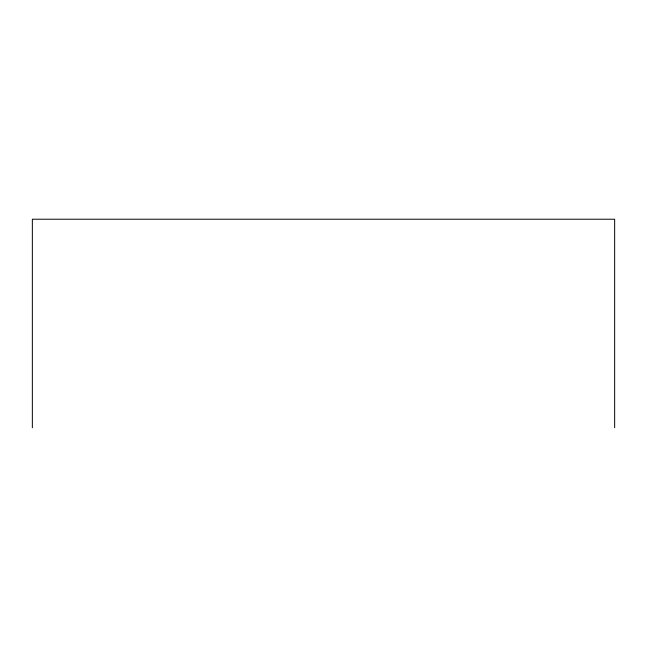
<?xml version="1.0" encoding="UTF-8"?>
<svg xmlns="http://www.w3.org/2000/svg" width="647" height="647" viewBox="0 0 647 647"><rect width="100%" height="100%" fill="white"/><g stroke="black" fill="none" stroke-linecap="round" stroke-linejoin="round"><path stroke-width="0.97" d="M614.65 427.78L614.65 219.22L32.35 219.22L32.35 427.78"/></g></svg>
